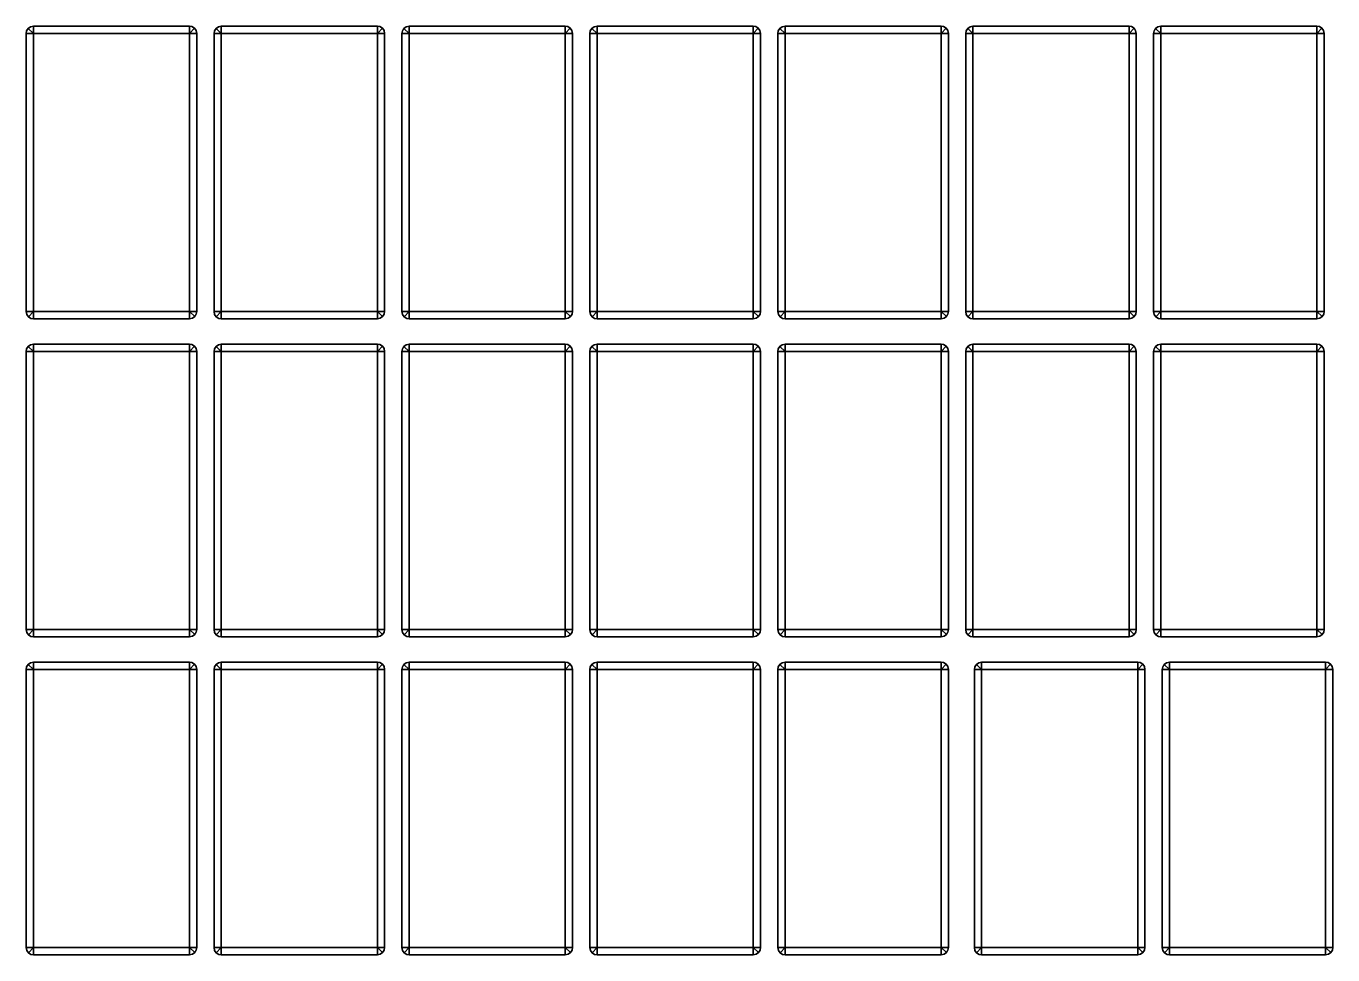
# Model space of a CAD drawing. Extents: x -3 to 87.8, y -49.1 to 16.1.
# Drawn here: x -2.95 to 42.25, y -49.06 to -16.94 of the extents above; entities that cross this region are included whole.
import ezdxf

# ---------------------------------------------------------------- set-up
doc = ezdxf.new("R2010")
doc.units = 0
for name, color, linetype in [('CUPS-2.2', 253, 'CONTINUOUS'), ('CUPS-3.2', 253, 'CONTINUOUS'), ('CUPS-ACE.2', 253, 'CONTINUOUS'), ('CUPS-KING.2', 253, 'CONTINUOUS'), ('CUPS-KNIGHT.2', 253, 'CONTINUOUS'), ('CUPS-PAGE.2', 253, 'CONTINUOUS'), ('CUPS-QUEEN.2', 253, 'CONTINUOUS'), ('PENTACLES-2.2', 253, 'CONTINUOUS'), ('PENTACLES-3.2', 253, 'CONTINUOUS'), ('PENTACLES-ACE.2', 253, 'CONTINUOUS'), ('PENTACLES-KING.2', 253, 'CONTINUOUS'), ('PENTACLES-KNIGHT.2', 253, 'CONTINUOUS'), ('PENTACLES-PAGE.2', 253, 'CONTINUOUS'), ('PENTACLES-QUEEN.2', 253, 'CONTINUOUS'), ('SWORDS-2.2', 253, 'CONTINUOUS'), ('SWORDS-3.2', 253, 'CONTINUOUS'), ('SWORDS-ACE.2', 253, 'CONTINUOUS'), ('SWORDS-KING.2', 253, 'CONTINUOUS'), ('SWORDS-KNIGHT.2', 253, 'CONTINUOUS'), ('SWORDS-PAGE.2', 253, 'CONTINUOUS'), ('SWORDS-QUEEN.2', 253, 'CONTINUOUS')]:
    doc.layers.add(name, color=color, linetype=linetype)

msp = doc.modelspace()

# ---------------------------------------------------------------- meshes
at = {"layer": 'CUPS-2.2'}
mesh = msp.add_polyface(dxfattribs=at)
corners = [(29.8, -27.0615, 0.03), (29.5712, -26.9125, 0.03), (35.3714, -17.0063), (35.2865, -16.9538), (35.2, -27.0615, 0.03), (29.6178, -17.0171, 0.03), (29.8, -16.9385), (29.699, -16.9597), (29.6178, -17.0171), (29.5653, -17.102), (35.301, -27.0403, 0.03), (35.3822, -26.9829, 0.03), (35.4347, -26.898, 0.03), (29.6286, -26.9937, 0.03), (35.45, -17.1885), (29.7135, -27.0462), (29.8, -27.0615), (35.4288, -17.0875), (35.2, -16.9385), (29.55, -17.1885, 0.03), (35.3822, -26.9829), (35.4347, -26.898), (29.55, -17.1885), (35.45, -26.8115, 0.03), (29.55, -26.8115), (29.5712, -26.9125), (29.6286, -26.9937), (35.2865, -16.9538, 0.03), (35.2, -16.9385, 0.03), (29.5653, -17.102, 0.03), (29.7135, -27.0462, 0.03), (29.699, -16.9597, 0.03), (35.2, -27.0615), (35.301, -27.0403), (35.45, -26.8115), (35.45, -17.1885, 0.03), (29.55, -26.8115, 0.03), (35.4288, -17.0875, 0.03), (35.3714, -17.0063, 0.03), (29.8, -16.9385, 0.03), (35.2, -17.1885), (35.2, -17.1885, 0.03), (35.2, -26.8115, 0.03), (35.2, -26.8115), (29.8, -17.1885, 0.03), (29.8, -17.1885), (29.8, -26.8115), (29.8, -26.8115, 0.03)]
mesh.append_faces([[corners[k] for k in face] for face in [(14, 35, 37, 17), (17, 37, 38, 2), (2, 38, 27, 3), (3, 27, 28, 18), (18, 28, 39, 6), (45, 22, 24, 46), (6, 39, 31, 7), (7, 31, 5, 8), (8, 5, 29, 9), (9, 29, 19, 22), (22, 19, 36, 24), (37, 35, 41, 38), (24, 36, 1, 25), (25, 1, 13, 26), (26, 13, 30, 15), (15, 30, 0, 16), (16, 0, 4, 32), (41, 28, 27, 38), (32, 4, 10, 33), (33, 10, 11, 20), (20, 11, 12, 21), (21, 12, 23, 34), (34, 23, 35, 14), (43, 34, 14, 40), (40, 2, 3, 18), (42, 47, 44, 41), (46, 43, 40, 45), (43, 32, 33, 20), (43, 20, 21, 34), (18, 6, 45, 40), (47, 36, 19, 44), (44, 19, 29, 5), (41, 44, 39, 28), (44, 5, 31, 39), (40, 14, 17, 2), (46, 26, 15, 16), (42, 23, 12, 11), (43, 46, 16, 32), (46, 24, 25, 26), (35, 23, 42, 41), (42, 11, 10, 4), (4, 0, 47, 42), (45, 6, 7, 8), (45, 8, 9, 22), (47, 0, 30, 13), (47, 13, 1, 36)]])
at = {"layer": 'CUPS-3.2'}
mesh = msp.add_polyface(dxfattribs=at)
corners = [(36.3, -27.0615, 0.03), (36.0712, -26.9125, 0.03), (41.8714, -17.0063), (41.7865, -16.9538), (41.7, -27.0615, 0.03), (36.1178, -17.0171, 0.03), (36.3, -16.9385), (36.199, -16.9597), (36.1178, -17.0171), (36.0653, -17.102), (41.801, -27.0403, 0.03), (41.8822, -26.9829, 0.03), (41.9347, -26.898, 0.03), (36.1286, -26.9937, 0.03), (41.95, -17.1885), (36.2135, -27.0462), (36.3, -27.0615), (41.9288, -17.0875), (41.7, -16.9385), (36.05, -17.1885, 0.03), (41.8822, -26.9829), (41.9347, -26.898), (36.05, -17.1885), (41.95, -26.8115, 0.03), (36.05, -26.8115), (36.0712, -26.9125), (36.1286, -26.9937), (41.7865, -16.9538, 0.03), (41.7, -16.9385, 0.03), (36.0653, -17.102, 0.03), (36.2135, -27.0462, 0.03), (36.199, -16.9597, 0.03), (41.7, -27.0615), (41.801, -27.0403), (41.95, -26.8115), (41.95, -17.1885, 0.03), (36.05, -26.8115, 0.03), (41.9288, -17.0875, 0.03), (41.8714, -17.0063, 0.03), (36.3, -16.9385, 0.03), (41.7, -17.1885), (41.7, -17.1885, 0.03), (41.7, -26.8115, 0.03), (41.7, -26.8115), (36.3, -17.1885, 0.03), (36.3, -17.1885), (36.3, -26.8115), (36.3, -26.8115, 0.03)]
mesh.append_faces([[corners[k] for k in face] for face in [(14, 35, 37, 17), (17, 37, 38, 2), (2, 38, 27, 3), (3, 27, 28, 18), (18, 28, 39, 6), (45, 22, 24, 46), (6, 39, 31, 7), (7, 31, 5, 8), (8, 5, 29, 9), (9, 29, 19, 22), (22, 19, 36, 24), (37, 35, 41, 38), (24, 36, 1, 25), (25, 1, 13, 26), (26, 13, 30, 15), (15, 30, 0, 16), (16, 0, 4, 32), (41, 28, 27, 38), (32, 4, 10, 33), (33, 10, 11, 20), (20, 11, 12, 21), (21, 12, 23, 34), (34, 23, 35, 14), (43, 34, 14, 40), (40, 2, 3, 18), (42, 47, 44, 41), (46, 43, 40, 45), (43, 32, 33, 20), (43, 20, 21, 34), (18, 6, 45, 40), (47, 36, 19, 44), (44, 19, 29, 5), (41, 44, 39, 28), (44, 5, 31, 39), (40, 14, 17, 2), (46, 26, 15, 16), (42, 23, 12, 11), (43, 46, 16, 32), (46, 24, 25, 26), (35, 23, 42, 41), (42, 11, 10, 4), (4, 0, 47, 42), (45, 6, 7, 8), (45, 8, 9, 22), (47, 0, 30, 13), (47, 13, 1, 36)]])
at = {"layer": 'CUPS-ACE.2'}
mesh = msp.add_polyface(dxfattribs=at)
corners = [(23.3, -27.0615, 0.03), (23.0712, -26.9125, 0.03), (28.8714, -17.0063), (28.7865, -16.9538), (28.7, -27.0615, 0.03), (23.1178, -17.0171, 0.03), (23.3, -16.9385), (23.199, -16.9597), (23.1178, -17.0171), (23.0653, -17.102), (28.801, -27.0403, 0.03), (28.8822, -26.9829, 0.03), (28.9347, -26.898, 0.03), (23.1286, -26.9937, 0.03), (28.95, -17.1885), (23.2135, -27.0462), (23.3, -27.0615), (28.9288, -17.0875), (28.7, -16.9385), (23.05, -17.1885, 0.03), (28.8822, -26.9829), (28.9347, -26.898), (23.05, -17.1885), (28.95, -26.8115, 0.03), (23.05, -26.8115), (23.0712, -26.9125), (23.1286, -26.9937), (28.7865, -16.9538, 0.03), (28.7, -16.9385, 0.03), (23.0653, -17.102, 0.03), (23.2135, -27.0462, 0.03), (23.199, -16.9597, 0.03), (28.7, -27.0615), (28.801, -27.0403), (28.95, -26.8115), (28.95, -17.1885, 0.03), (23.05, -26.8115, 0.03), (28.9288, -17.0875, 0.03), (28.8714, -17.0063, 0.03), (23.3, -16.9385, 0.03), (28.7, -17.1885), (28.7, -17.1885, 0.03), (28.7, -26.8115, 0.03), (28.7, -26.8115), (23.3, -17.1885, 0.03), (23.3, -17.1885), (23.3, -26.8115), (23.3, -26.8115, 0.03)]
mesh.append_faces([[corners[k] for k in face] for face in [(14, 35, 37, 17), (17, 37, 38, 2), (2, 38, 27, 3), (3, 27, 28, 18), (18, 28, 39, 6), (45, 22, 24, 46), (6, 39, 31, 7), (7, 31, 5, 8), (8, 5, 29, 9), (9, 29, 19, 22), (22, 19, 36, 24), (37, 35, 41, 38), (24, 36, 1, 25), (25, 1, 13, 26), (26, 13, 30, 15), (15, 30, 0, 16), (16, 0, 4, 32), (41, 28, 27, 38), (32, 4, 10, 33), (33, 10, 11, 20), (20, 11, 12, 21), (21, 12, 23, 34), (34, 23, 35, 14), (43, 34, 14, 40), (40, 2, 3, 18), (42, 47, 44, 41), (46, 43, 40, 45), (43, 32, 33, 20), (43, 20, 21, 34), (18, 6, 45, 40), (47, 36, 19, 44), (44, 19, 29, 5), (41, 44, 39, 28), (44, 5, 31, 39), (40, 14, 17, 2), (46, 26, 15, 16), (42, 23, 12, 11), (43, 46, 16, 32), (46, 24, 25, 26), (35, 23, 42, 41), (42, 11, 10, 4), (4, 0, 47, 42), (45, 6, 7, 8), (45, 8, 9, 22), (47, 0, 30, 13), (47, 13, 1, 36)]])
at = {"layer": 'CUPS-KING.2'}
mesh = msp.add_polyface(dxfattribs=at)
corners = [(-2.7, -27.0615, 0.03), (-2.9288, -26.9125, 0.03), (2.8714, -17.0063), (2.7865, -16.9538), (2.7, -27.0615, 0.03), (-2.8822, -17.0171, 0.03), (-2.7, -16.9385), (-2.801, -16.9597), (-2.8822, -17.0171), (-2.9347, -17.102), (2.801, -27.0403, 0.03), (2.8822, -26.9829, 0.03), (2.9347, -26.898, 0.03), (-2.8714, -26.9937, 0.03), (2.95, -17.1885), (-2.7865, -27.0462), (-2.7, -27.0615), (2.9288, -17.0875), (2.7, -16.9385), (-2.95, -17.1885, 0.03), (2.8822, -26.9829), (2.9347, -26.898), (-2.95, -17.1885), (2.95, -26.8115, 0.03), (-2.95, -26.8115), (-2.9288, -26.9125), (-2.8714, -26.9937), (2.7865, -16.9538, 0.03), (2.7, -16.9385, 0.03), (-2.9347, -17.102, 0.03), (-2.7865, -27.0462, 0.03), (-2.801, -16.9597, 0.03), (2.7, -27.0615), (2.801, -27.0403), (2.95, -26.8115), (2.95, -17.1885, 0.03), (-2.95, -26.8115, 0.03), (2.9288, -17.0875, 0.03), (2.8714, -17.0063, 0.03), (-2.7, -16.9385, 0.03), (2.7, -17.1885), (2.7, -17.1885, 0.03), (2.7, -26.8115, 0.03), (2.7, -26.8115), (-2.7, -17.1885, 0.03), (-2.7, -17.1885), (-2.7, -26.8115), (-2.7, -26.8115, 0.03)]
mesh.append_faces([[corners[k] for k in face] for face in [(14, 35, 37, 17), (17, 37, 38, 2), (2, 38, 27, 3), (3, 27, 28, 18), (18, 28, 39, 6), (45, 22, 24, 46), (6, 39, 31, 7), (7, 31, 5, 8), (8, 5, 29, 9), (9, 29, 19, 22), (22, 19, 36, 24), (37, 35, 41, 38), (24, 36, 1, 25), (25, 1, 13, 26), (26, 13, 30, 15), (15, 30, 0, 16), (16, 0, 4, 32), (41, 28, 27, 38), (32, 4, 10, 33), (33, 10, 11, 20), (20, 11, 12, 21), (21, 12, 23, 34), (34, 23, 35, 14), (43, 34, 14, 40), (40, 2, 3, 18), (42, 47, 44, 41), (46, 43, 40, 45), (43, 32, 33, 20), (43, 20, 21, 34), (18, 6, 45, 40), (47, 36, 19, 44), (44, 19, 29, 5), (41, 44, 39, 28), (44, 5, 31, 39), (40, 14, 17, 2), (46, 26, 15, 16), (42, 23, 12, 11), (43, 46, 16, 32), (46, 24, 25, 26), (35, 23, 42, 41), (42, 11, 10, 4), (4, 0, 47, 42), (45, 6, 7, 8), (45, 8, 9, 22), (47, 0, 30, 13), (47, 13, 1, 36)]])
at = {"layer": 'CUPS-KNIGHT.2'}
mesh = msp.add_polyface(dxfattribs=at)
corners = [(10.3, -27.0615, 0.03), (10.0712, -26.9125, 0.03), (15.8714, -17.0063), (15.7865, -16.9538), (15.7, -27.0615, 0.03), (10.1178, -17.0171, 0.03), (10.3, -16.9385), (10.199, -16.9597), (10.1178, -17.0171), (10.0653, -17.102), (15.801, -27.0403, 0.03), (15.8822, -26.9829, 0.03), (15.9347, -26.898, 0.03), (10.1286, -26.9937, 0.03), (15.95, -17.1885), (10.2135, -27.0462), (10.3, -27.0615), (15.9288, -17.0875), (15.7, -16.9385), (10.05, -17.1885, 0.03), (15.8822, -26.9829), (15.9347, -26.898), (10.05, -17.1885), (15.95, -26.8115, 0.03), (10.05, -26.8115), (10.0712, -26.9125), (10.1286, -26.9937), (15.7865, -16.9538, 0.03), (15.7, -16.9385, 0.03), (10.0653, -17.102, 0.03), (10.2135, -27.0462, 0.03), (10.199, -16.9597, 0.03), (15.7, -27.0615), (15.801, -27.0403), (15.95, -26.8115), (15.95, -17.1885, 0.03), (10.05, -26.8115, 0.03), (15.9288, -17.0875, 0.03), (15.8714, -17.0063, 0.03), (10.3, -16.9385, 0.03), (15.7, -17.1885), (15.7, -17.1885, 0.03), (15.7, -26.8115, 0.03), (15.7, -26.8115), (10.3, -17.1885, 0.03), (10.3, -17.1885), (10.3, -26.8115), (10.3, -26.8115, 0.03)]
mesh.append_faces([[corners[k] for k in face] for face in [(14, 35, 37, 17), (17, 37, 38, 2), (2, 38, 27, 3), (3, 27, 28, 18), (18, 28, 39, 6), (45, 22, 24, 46), (6, 39, 31, 7), (7, 31, 5, 8), (8, 5, 29, 9), (9, 29, 19, 22), (22, 19, 36, 24), (37, 35, 41, 38), (24, 36, 1, 25), (25, 1, 13, 26), (26, 13, 30, 15), (15, 30, 0, 16), (16, 0, 4, 32), (41, 28, 27, 38), (32, 4, 10, 33), (33, 10, 11, 20), (20, 11, 12, 21), (21, 12, 23, 34), (34, 23, 35, 14), (43, 34, 14, 40), (40, 2, 3, 18), (42, 47, 44, 41), (46, 43, 40, 45), (43, 32, 33, 20), (43, 20, 21, 34), (18, 6, 45, 40), (47, 36, 19, 44), (44, 19, 29, 5), (41, 44, 39, 28), (44, 5, 31, 39), (40, 14, 17, 2), (46, 26, 15, 16), (42, 23, 12, 11), (43, 46, 16, 32), (46, 24, 25, 26), (35, 23, 42, 41), (42, 11, 10, 4), (4, 0, 47, 42), (45, 6, 7, 8), (45, 8, 9, 22), (47, 0, 30, 13), (47, 13, 1, 36)]])
at = {"layer": 'CUPS-PAGE.2'}
mesh = msp.add_polyface(dxfattribs=at)
corners = [(16.8, -27.0615, 0.03), (16.5712, -26.9125, 0.03), (22.3714, -17.0063), (22.2865, -16.9538), (22.2, -27.0615, 0.03), (16.6178, -17.0171, 0.03), (16.8, -16.9385), (16.699, -16.9597), (16.6178, -17.0171), (16.5653, -17.102), (22.301, -27.0403, 0.03), (22.3822, -26.9829, 0.03), (22.4347, -26.898, 0.03), (16.6286, -26.9937, 0.03), (22.45, -17.1885), (16.7135, -27.0462), (16.8, -27.0615), (22.4288, -17.0875), (22.2, -16.9385), (16.55, -17.1885, 0.03), (22.3822, -26.9829), (22.4347, -26.898), (16.55, -17.1885), (22.45, -26.8115, 0.03), (16.55, -26.8115), (16.5712, -26.9125), (16.6286, -26.9937), (22.2865, -16.9538, 0.03), (22.2, -16.9385, 0.03), (16.5653, -17.102, 0.03), (16.7135, -27.0462, 0.03), (16.699, -16.9597, 0.03), (22.2, -27.0615), (22.301, -27.0403), (22.45, -26.8115), (22.45, -17.1885, 0.03), (16.55, -26.8115, 0.03), (22.4288, -17.0875, 0.03), (22.3714, -17.0063, 0.03), (16.8, -16.9385, 0.03), (22.2, -17.1885), (22.2, -17.1885, 0.03), (22.2, -26.8115, 0.03), (22.2, -26.8115), (16.8, -17.1885, 0.03), (16.8, -17.1885), (16.8, -26.8115), (16.8, -26.8115, 0.03)]
mesh.append_faces([[corners[k] for k in face] for face in [(14, 35, 37, 17), (17, 37, 38, 2), (2, 38, 27, 3), (3, 27, 28, 18), (18, 28, 39, 6), (45, 22, 24, 46), (6, 39, 31, 7), (7, 31, 5, 8), (8, 5, 29, 9), (9, 29, 19, 22), (22, 19, 36, 24), (37, 35, 41, 38), (24, 36, 1, 25), (25, 1, 13, 26), (26, 13, 30, 15), (15, 30, 0, 16), (16, 0, 4, 32), (41, 28, 27, 38), (32, 4, 10, 33), (33, 10, 11, 20), (20, 11, 12, 21), (21, 12, 23, 34), (34, 23, 35, 14), (43, 34, 14, 40), (40, 2, 3, 18), (42, 47, 44, 41), (46, 43, 40, 45), (43, 32, 33, 20), (43, 20, 21, 34), (18, 6, 45, 40), (47, 36, 19, 44), (44, 19, 29, 5), (41, 44, 39, 28), (44, 5, 31, 39), (40, 14, 17, 2), (46, 26, 15, 16), (42, 23, 12, 11), (43, 46, 16, 32), (46, 24, 25, 26), (35, 23, 42, 41), (42, 11, 10, 4), (4, 0, 47, 42), (45, 6, 7, 8), (45, 8, 9, 22), (47, 0, 30, 13), (47, 13, 1, 36)]])
at = {"layer": 'CUPS-QUEEN.2'}
mesh = msp.add_polyface(dxfattribs=at)
corners = [(3.8, -27.0615, 0.03), (3.5712, -26.9125, 0.03), (9.3714, -17.0063), (9.2865, -16.9538), (9.2, -27.0615, 0.03), (3.6178, -17.0171, 0.03), (3.8, -16.9385), (3.699, -16.9597), (3.6178, -17.0171), (3.5653, -17.102), (9.301, -27.0403, 0.03), (9.3822, -26.9829, 0.03), (9.4347, -26.898, 0.03), (3.6286, -26.9937, 0.03), (9.45, -17.1885), (3.7135, -27.0462), (3.8, -27.0615), (9.4288, -17.0875), (9.2, -16.9385), (3.55, -17.1885, 0.03), (9.3822, -26.9829), (9.4347, -26.898), (3.55, -17.1885), (9.45, -26.8115, 0.03), (3.55, -26.8115), (3.5712, -26.9125), (3.6286, -26.9937), (9.2865, -16.9538, 0.03), (9.2, -16.9385, 0.03), (3.5653, -17.102, 0.03), (3.7135, -27.0462, 0.03), (3.699, -16.9597, 0.03), (9.2, -27.0615), (9.301, -27.0403), (9.45, -26.8115), (9.45, -17.1885, 0.03), (3.55, -26.8115, 0.03), (9.4288, -17.0875, 0.03), (9.3714, -17.0063, 0.03), (3.8, -16.9385, 0.03), (9.2, -17.1885), (9.2, -17.1885, 0.03), (9.2, -26.8115, 0.03), (9.2, -26.8115), (3.8, -17.1885, 0.03), (3.8, -17.1885), (3.8, -26.8115), (3.8, -26.8115, 0.03)]
mesh.append_faces([[corners[k] for k in face] for face in [(14, 35, 37, 17), (17, 37, 38, 2), (2, 38, 27, 3), (3, 27, 28, 18), (18, 28, 39, 6), (45, 22, 24, 46), (6, 39, 31, 7), (7, 31, 5, 8), (8, 5, 29, 9), (9, 29, 19, 22), (22, 19, 36, 24), (37, 35, 41, 38), (24, 36, 1, 25), (25, 1, 13, 26), (26, 13, 30, 15), (15, 30, 0, 16), (16, 0, 4, 32), (41, 28, 27, 38), (32, 4, 10, 33), (33, 10, 11, 20), (20, 11, 12, 21), (21, 12, 23, 34), (34, 23, 35, 14), (43, 34, 14, 40), (40, 2, 3, 18), (42, 47, 44, 41), (46, 43, 40, 45), (43, 32, 33, 20), (43, 20, 21, 34), (18, 6, 45, 40), (47, 36, 19, 44), (44, 19, 29, 5), (41, 44, 39, 28), (44, 5, 31, 39), (40, 14, 17, 2), (46, 26, 15, 16), (42, 23, 12, 11), (43, 46, 16, 32), (46, 24, 25, 26), (35, 23, 42, 41), (42, 11, 10, 4), (4, 0, 47, 42), (45, 6, 7, 8), (45, 8, 9, 22), (47, 0, 30, 13), (47, 13, 1, 36)]])
at = {"layer": 'PENTACLES-2.2'}
mesh = msp.add_polyface(dxfattribs=at)
corners = [(30.1, -49.0615, 0.03), (29.8712, -48.9125, 0.03), (35.6714, -39.0063), (35.5865, -38.9538), (35.5, -49.0615, 0.03), (29.9178, -39.0171, 0.03), (30.1, -38.9385), (29.999, -38.9597), (29.9178, -39.0171), (29.8653, -39.102), (35.601, -49.0403, 0.03), (35.6822, -48.9829, 0.03), (35.7347, -48.898, 0.03), (29.9286, -48.9937, 0.03), (35.75, -39.1885), (30.0135, -49.0462), (30.1, -49.0615), (35.7288, -39.0875), (35.5, -38.9385), (29.85, -39.1885, 0.03), (35.6822, -48.9829), (35.7347, -48.898), (29.85, -39.1885), (35.75, -48.8115, 0.03), (29.85, -48.8115), (29.8712, -48.9125), (29.9286, -48.9937), (35.5865, -38.9538, 0.03), (35.5, -38.9385, 0.03), (29.8653, -39.102, 0.03), (30.0135, -49.0462, 0.03), (29.999, -38.9597, 0.03), (35.5, -49.0615), (35.601, -49.0403), (35.75, -48.8115), (35.75, -39.1885, 0.03), (29.85, -48.8115, 0.03), (35.7288, -39.0875, 0.03), (35.6714, -39.0063, 0.03), (30.1, -38.9385, 0.03), (35.5, -39.1885), (35.5, -39.1885, 0.03), (35.5, -48.8115, 0.03), (35.5, -48.8115), (30.1, -39.1885, 0.03), (30.1, -39.1885), (30.1, -48.8115), (30.1, -48.8115, 0.03)]
mesh.append_faces([[corners[k] for k in face] for face in [(14, 35, 37, 17), (17, 37, 38, 2), (2, 38, 27, 3), (3, 27, 28, 18), (18, 28, 39, 6), (45, 22, 24, 46), (6, 39, 31, 7), (7, 31, 5, 8), (8, 5, 29, 9), (9, 29, 19, 22), (22, 19, 36, 24), (37, 35, 41, 38), (24, 36, 1, 25), (25, 1, 13, 26), (26, 13, 30, 15), (15, 30, 0, 16), (16, 0, 4, 32), (41, 28, 27, 38), (32, 4, 10, 33), (33, 10, 11, 20), (20, 11, 12, 21), (21, 12, 23, 34), (34, 23, 35, 14), (43, 34, 14, 40), (40, 2, 3, 18), (42, 47, 44, 41), (46, 43, 40, 45), (43, 32, 33, 20), (43, 20, 21, 34), (18, 6, 45, 40), (47, 36, 19, 44), (44, 19, 29, 5), (41, 44, 39, 28), (44, 5, 31, 39), (40, 14, 17, 2), (46, 26, 15, 16), (42, 23, 12, 11), (43, 46, 16, 32), (46, 24, 25, 26), (35, 23, 42, 41), (42, 11, 10, 4), (4, 0, 47, 42), (45, 6, 7, 8), (45, 8, 9, 22), (47, 0, 30, 13), (47, 13, 1, 36)]])
at = {"layer": 'PENTACLES-3.2'}
mesh = msp.add_polyface(dxfattribs=at)
corners = [(36.6, -49.0615, 0.03), (36.3712, -48.9125, 0.03), (42.1714, -39.0063), (42.0865, -38.9538), (42, -49.0615, 0.03), (36.4178, -39.0171, 0.03), (36.6, -38.9385), (36.499, -38.9597), (36.4178, -39.0171), (36.3653, -39.102), (42.101, -49.0403, 0.03), (42.1822, -48.9829, 0.03), (42.2347, -48.898, 0.03), (36.4286, -48.9937, 0.03), (42.25, -39.1885), (36.5135, -49.0462), (36.6, -49.0615), (42.2288, -39.0875), (42, -38.9385), (36.35, -39.1885, 0.03), (42.1822, -48.9829), (42.2347, -48.898), (36.35, -39.1885), (42.25, -48.8115, 0.03), (36.35, -48.8115), (36.3712, -48.9125), (36.4286, -48.9937), (42.0865, -38.9538, 0.03), (42, -38.9385, 0.03), (36.3653, -39.102, 0.03), (36.5135, -49.0462, 0.03), (36.499, -38.9597, 0.03), (42, -49.0615), (42.101, -49.0403), (42.25, -48.8115), (42.25, -39.1885, 0.03), (36.35, -48.8115, 0.03), (42.2288, -39.0875, 0.03), (42.1714, -39.0063, 0.03), (36.6, -38.9385, 0.03), (42, -39.1885), (42, -39.1885, 0.03), (42, -48.8115, 0.03), (42, -48.8115), (36.6, -39.1885, 0.03), (36.6, -39.1885), (36.6, -48.8115), (36.6, -48.8115, 0.03)]
mesh.append_faces([[corners[k] for k in face] for face in [(14, 35, 37, 17), (17, 37, 38, 2), (2, 38, 27, 3), (3, 27, 28, 18), (18, 28, 39, 6), (45, 22, 24, 46), (6, 39, 31, 7), (7, 31, 5, 8), (8, 5, 29, 9), (9, 29, 19, 22), (22, 19, 36, 24), (37, 35, 41, 38), (24, 36, 1, 25), (25, 1, 13, 26), (26, 13, 30, 15), (15, 30, 0, 16), (16, 0, 4, 32), (41, 28, 27, 38), (32, 4, 10, 33), (33, 10, 11, 20), (20, 11, 12, 21), (21, 12, 23, 34), (34, 23, 35, 14), (43, 34, 14, 40), (40, 2, 3, 18), (42, 47, 44, 41), (46, 43, 40, 45), (43, 32, 33, 20), (43, 20, 21, 34), (18, 6, 45, 40), (47, 36, 19, 44), (44, 19, 29, 5), (41, 44, 39, 28), (44, 5, 31, 39), (40, 14, 17, 2), (46, 26, 15, 16), (42, 23, 12, 11), (43, 46, 16, 32), (46, 24, 25, 26), (35, 23, 42, 41), (42, 11, 10, 4), (4, 0, 47, 42), (45, 6, 7, 8), (45, 8, 9, 22), (47, 0, 30, 13), (47, 13, 1, 36)]])
at = {"layer": 'PENTACLES-ACE.2'}
mesh = msp.add_polyface(dxfattribs=at)
corners = [(23.3, -49.0615, 0.03), (23.0712, -48.9125, 0.03), (28.8714, -39.0063), (28.7865, -38.9538), (28.7, -49.0615, 0.03), (23.1178, -39.0171, 0.03), (23.3, -38.9385), (23.199, -38.9597), (23.1178, -39.0171), (23.0653, -39.102), (28.801, -49.0403, 0.03), (28.8822, -48.9829, 0.03), (28.9347, -48.898, 0.03), (23.1286, -48.9937, 0.03), (28.95, -39.1885), (23.2135, -49.0462), (23.3, -49.0615), (28.9288, -39.0875), (28.7, -38.9385), (23.05, -39.1885, 0.03), (28.8822, -48.9829), (28.9347, -48.898), (23.05, -39.1885), (28.95, -48.8115, 0.03), (23.05, -48.8115), (23.0712, -48.9125), (23.1286, -48.9937), (28.7865, -38.9538, 0.03), (28.7, -38.9385, 0.03), (23.0653, -39.102, 0.03), (23.2135, -49.0462, 0.03), (23.199, -38.9597, 0.03), (28.7, -49.0615), (28.801, -49.0403), (28.95, -48.8115), (28.95, -39.1885, 0.03), (23.05, -48.8115, 0.03), (28.9288, -39.0875, 0.03), (28.8714, -39.0063, 0.03), (23.3, -38.9385, 0.03), (28.7, -39.1885), (28.7, -39.1885, 0.03), (28.7, -48.8115, 0.03), (28.7, -48.8115), (23.3, -39.1885, 0.03), (23.3, -39.1885), (23.3, -48.8115), (23.3, -48.8115, 0.03)]
mesh.append_faces([[corners[k] for k in face] for face in [(14, 35, 37, 17), (17, 37, 38, 2), (2, 38, 27, 3), (3, 27, 28, 18), (18, 28, 39, 6), (45, 22, 24, 46), (6, 39, 31, 7), (7, 31, 5, 8), (8, 5, 29, 9), (9, 29, 19, 22), (22, 19, 36, 24), (37, 35, 41, 38), (24, 36, 1, 25), (25, 1, 13, 26), (26, 13, 30, 15), (15, 30, 0, 16), (16, 0, 4, 32), (41, 28, 27, 38), (32, 4, 10, 33), (33, 10, 11, 20), (20, 11, 12, 21), (21, 12, 23, 34), (34, 23, 35, 14), (43, 34, 14, 40), (40, 2, 3, 18), (42, 47, 44, 41), (46, 43, 40, 45), (43, 32, 33, 20), (43, 20, 21, 34), (18, 6, 45, 40), (47, 36, 19, 44), (44, 19, 29, 5), (41, 44, 39, 28), (44, 5, 31, 39), (40, 14, 17, 2), (46, 26, 15, 16), (42, 23, 12, 11), (43, 46, 16, 32), (46, 24, 25, 26), (35, 23, 42, 41), (42, 11, 10, 4), (4, 0, 47, 42), (45, 6, 7, 8), (45, 8, 9, 22), (47, 0, 30, 13), (47, 13, 1, 36)]])
at = {"layer": 'PENTACLES-KING.2'}
mesh = msp.add_polyface(dxfattribs=at)
corners = [(-2.7, -49.0615, 0.03), (-2.9288, -48.9125, 0.03), (2.8714, -39.0063), (2.7865, -38.9538), (2.7, -49.0615, 0.03), (-2.8822, -39.0171, 0.03), (-2.7, -38.9385), (-2.801, -38.9597), (-2.8822, -39.0171), (-2.9347, -39.102), (2.801, -49.0403, 0.03), (2.8822, -48.9829, 0.03), (2.9347, -48.898, 0.03), (-2.8714, -48.9937, 0.03), (2.95, -39.1885), (-2.7865, -49.0462), (-2.7, -49.0615), (2.9288, -39.0875), (2.7, -38.9385), (-2.95, -39.1885, 0.03), (2.8822, -48.9829), (2.9347, -48.898), (-2.95, -39.1885), (2.95, -48.8115, 0.03), (-2.95, -48.8115), (-2.9288, -48.9125), (-2.8714, -48.9937), (2.7865, -38.9538, 0.03), (2.7, -38.9385, 0.03), (-2.9347, -39.102, 0.03), (-2.7865, -49.0462, 0.03), (-2.801, -38.9597, 0.03), (2.7, -49.0615), (2.801, -49.0403), (2.95, -48.8115), (2.95, -39.1885, 0.03), (-2.95, -48.8115, 0.03), (2.9288, -39.0875, 0.03), (2.8714, -39.0063, 0.03), (-2.7, -38.9385, 0.03), (2.7, -39.1885), (2.7, -39.1885, 0.03), (2.7, -48.8115, 0.03), (2.7, -48.8115), (-2.7, -39.1885, 0.03), (-2.7, -39.1885), (-2.7, -48.8115), (-2.7, -48.8115, 0.03)]
mesh.append_faces([[corners[k] for k in face] for face in [(14, 35, 37, 17), (17, 37, 38, 2), (2, 38, 27, 3), (3, 27, 28, 18), (18, 28, 39, 6), (45, 22, 24, 46), (6, 39, 31, 7), (7, 31, 5, 8), (8, 5, 29, 9), (9, 29, 19, 22), (22, 19, 36, 24), (37, 35, 41, 38), (24, 36, 1, 25), (25, 1, 13, 26), (26, 13, 30, 15), (15, 30, 0, 16), (16, 0, 4, 32), (41, 28, 27, 38), (32, 4, 10, 33), (33, 10, 11, 20), (20, 11, 12, 21), (21, 12, 23, 34), (34, 23, 35, 14), (43, 34, 14, 40), (40, 2, 3, 18), (42, 47, 44, 41), (46, 43, 40, 45), (43, 32, 33, 20), (43, 20, 21, 34), (18, 6, 45, 40), (47, 36, 19, 44), (44, 19, 29, 5), (41, 44, 39, 28), (44, 5, 31, 39), (40, 14, 17, 2), (46, 26, 15, 16), (42, 23, 12, 11), (43, 46, 16, 32), (46, 24, 25, 26), (35, 23, 42, 41), (42, 11, 10, 4), (4, 0, 47, 42), (45, 6, 7, 8), (45, 8, 9, 22), (47, 0, 30, 13), (47, 13, 1, 36)]])
at = {"layer": 'PENTACLES-KNIGHT.2'}
mesh = msp.add_polyface(dxfattribs=at)
corners = [(10.3, -49.0615, 0.03), (10.0712, -48.9125, 0.03), (15.8714, -39.0063), (15.7865, -38.9538), (15.7, -49.0615, 0.03), (10.1178, -39.0171, 0.03), (10.3, -38.9385), (10.199, -38.9597), (10.1178, -39.0171), (10.0653, -39.102), (15.801, -49.0403, 0.03), (15.8822, -48.9829, 0.03), (15.9347, -48.898, 0.03), (10.1286, -48.9937, 0.03), (15.95, -39.1885), (10.2135, -49.0462), (10.3, -49.0615), (15.9288, -39.0875), (15.7, -38.9385), (10.05, -39.1885, 0.03), (15.8822, -48.9829), (15.9347, -48.898), (10.05, -39.1885), (15.95, -48.8115, 0.03), (10.05, -48.8115), (10.0712, -48.9125), (10.1286, -48.9937), (15.7865, -38.9538, 0.03), (15.7, -38.9385, 0.03), (10.0653, -39.102, 0.03), (10.2135, -49.0462, 0.03), (10.199, -38.9597, 0.03), (15.7, -49.0615), (15.801, -49.0403), (15.95, -48.8115), (15.95, -39.1885, 0.03), (10.05, -48.8115, 0.03), (15.9288, -39.0875, 0.03), (15.8714, -39.0063, 0.03), (10.3, -38.9385, 0.03), (15.7, -39.1885), (15.7, -39.1885, 0.03), (15.7, -48.8115, 0.03), (15.7, -48.8115), (10.3, -39.1885, 0.03), (10.3, -39.1885), (10.3, -48.8115), (10.3, -48.8115, 0.03)]
mesh.append_faces([[corners[k] for k in face] for face in [(14, 35, 37, 17), (17, 37, 38, 2), (2, 38, 27, 3), (3, 27, 28, 18), (18, 28, 39, 6), (45, 22, 24, 46), (6, 39, 31, 7), (7, 31, 5, 8), (8, 5, 29, 9), (9, 29, 19, 22), (22, 19, 36, 24), (37, 35, 41, 38), (24, 36, 1, 25), (25, 1, 13, 26), (26, 13, 30, 15), (15, 30, 0, 16), (16, 0, 4, 32), (41, 28, 27, 38), (32, 4, 10, 33), (33, 10, 11, 20), (20, 11, 12, 21), (21, 12, 23, 34), (34, 23, 35, 14), (43, 34, 14, 40), (40, 2, 3, 18), (42, 47, 44, 41), (46, 43, 40, 45), (43, 32, 33, 20), (43, 20, 21, 34), (18, 6, 45, 40), (47, 36, 19, 44), (44, 19, 29, 5), (41, 44, 39, 28), (44, 5, 31, 39), (40, 14, 17, 2), (46, 26, 15, 16), (42, 23, 12, 11), (43, 46, 16, 32), (46, 24, 25, 26), (35, 23, 42, 41), (42, 11, 10, 4), (4, 0, 47, 42), (45, 6, 7, 8), (45, 8, 9, 22), (47, 0, 30, 13), (47, 13, 1, 36)]])
at = {"layer": 'PENTACLES-PAGE.2'}
mesh = msp.add_polyface(dxfattribs=at)
corners = [(16.8, -49.0615, 0.03), (16.5712, -48.9125, 0.03), (22.3714, -39.0063), (22.2865, -38.9538), (22.2, -49.0615, 0.03), (16.6178, -39.0171, 0.03), (16.8, -38.9385), (16.699, -38.9597), (16.6178, -39.0171), (16.5653, -39.102), (22.301, -49.0403, 0.03), (22.3822, -48.9829, 0.03), (22.4347, -48.898, 0.03), (16.6286, -48.9937, 0.03), (22.45, -39.1885), (16.7135, -49.0462), (16.8, -49.0615), (22.4288, -39.0875), (22.2, -38.9385), (16.55, -39.1885, 0.03), (22.3822, -48.9829), (22.4347, -48.898), (16.55, -39.1885), (22.45, -48.8115, 0.03), (16.55, -48.8115), (16.5712, -48.9125), (16.6286, -48.9937), (22.2865, -38.9538, 0.03), (22.2, -38.9385, 0.03), (16.5653, -39.102, 0.03), (16.7135, -49.0462, 0.03), (16.699, -38.9597, 0.03), (22.2, -49.0615), (22.301, -49.0403), (22.45, -48.8115), (22.45, -39.1885, 0.03), (16.55, -48.8115, 0.03), (22.4288, -39.0875, 0.03), (22.3714, -39.0063, 0.03), (16.8, -38.9385, 0.03), (22.2, -39.1885), (22.2, -39.1885, 0.03), (22.2, -48.8115, 0.03), (22.2, -48.8115), (16.8, -39.1885, 0.03), (16.8, -39.1885), (16.8, -48.8115), (16.8, -48.8115, 0.03)]
mesh.append_faces([[corners[k] for k in face] for face in [(14, 35, 37, 17), (17, 37, 38, 2), (2, 38, 27, 3), (3, 27, 28, 18), (18, 28, 39, 6), (45, 22, 24, 46), (6, 39, 31, 7), (7, 31, 5, 8), (8, 5, 29, 9), (9, 29, 19, 22), (22, 19, 36, 24), (37, 35, 41, 38), (24, 36, 1, 25), (25, 1, 13, 26), (26, 13, 30, 15), (15, 30, 0, 16), (16, 0, 4, 32), (41, 28, 27, 38), (32, 4, 10, 33), (33, 10, 11, 20), (20, 11, 12, 21), (21, 12, 23, 34), (34, 23, 35, 14), (43, 34, 14, 40), (40, 2, 3, 18), (42, 47, 44, 41), (46, 43, 40, 45), (43, 32, 33, 20), (43, 20, 21, 34), (18, 6, 45, 40), (47, 36, 19, 44), (44, 19, 29, 5), (41, 44, 39, 28), (44, 5, 31, 39), (40, 14, 17, 2), (46, 26, 15, 16), (42, 23, 12, 11), (43, 46, 16, 32), (46, 24, 25, 26), (35, 23, 42, 41), (42, 11, 10, 4), (4, 0, 47, 42), (45, 6, 7, 8), (45, 8, 9, 22), (47, 0, 30, 13), (47, 13, 1, 36)]])
at = {"layer": 'PENTACLES-QUEEN.2'}
mesh = msp.add_polyface(dxfattribs=at)
corners = [(3.8, -49.0615, 0.03), (3.5712, -48.9125, 0.03), (9.3714, -39.0063), (9.2865, -38.9538), (9.2, -49.0615, 0.03), (3.6178, -39.0171, 0.03), (3.8, -38.9385), (3.699, -38.9597), (3.6178, -39.0171), (3.5653, -39.102), (9.301, -49.0403, 0.03), (9.3822, -48.9829, 0.03), (9.4347, -48.898, 0.03), (3.6286, -48.9937, 0.03), (9.45, -39.1885), (3.7135, -49.0462), (3.8, -49.0615), (9.4288, -39.0875), (9.2, -38.9385), (3.55, -39.1885, 0.03), (9.3822, -48.9829), (9.4347, -48.898), (3.55, -39.1885), (9.45, -48.8115, 0.03), (3.55, -48.8115), (3.5712, -48.9125), (3.6286, -48.9937), (9.2865, -38.9538, 0.03), (9.2, -38.9385, 0.03), (3.5653, -39.102, 0.03), (3.7135, -49.0462, 0.03), (3.699, -38.9597, 0.03), (9.2, -49.0615), (9.301, -49.0403), (9.45, -48.8115), (9.45, -39.1885, 0.03), (3.55, -48.8115, 0.03), (9.4288, -39.0875, 0.03), (9.3714, -39.0063, 0.03), (3.8, -38.9385, 0.03), (9.2, -39.1885), (9.2, -39.1885, 0.03), (9.2, -48.8115, 0.03), (9.2, -48.8115), (3.8, -39.1885, 0.03), (3.8, -39.1885), (3.8, -48.8115), (3.8, -48.8115, 0.03)]
mesh.append_faces([[corners[k] for k in face] for face in [(14, 35, 37, 17), (17, 37, 38, 2), (2, 38, 27, 3), (3, 27, 28, 18), (18, 28, 39, 6), (45, 22, 24, 46), (6, 39, 31, 7), (7, 31, 5, 8), (8, 5, 29, 9), (9, 29, 19, 22), (22, 19, 36, 24), (37, 35, 41, 38), (24, 36, 1, 25), (25, 1, 13, 26), (26, 13, 30, 15), (15, 30, 0, 16), (16, 0, 4, 32), (41, 28, 27, 38), (32, 4, 10, 33), (33, 10, 11, 20), (20, 11, 12, 21), (21, 12, 23, 34), (34, 23, 35, 14), (43, 34, 14, 40), (40, 2, 3, 18), (42, 47, 44, 41), (46, 43, 40, 45), (43, 32, 33, 20), (43, 20, 21, 34), (18, 6, 45, 40), (47, 36, 19, 44), (44, 19, 29, 5), (41, 44, 39, 28), (44, 5, 31, 39), (40, 14, 17, 2), (46, 26, 15, 16), (42, 23, 12, 11), (43, 46, 16, 32), (46, 24, 25, 26), (35, 23, 42, 41), (42, 11, 10, 4), (4, 0, 47, 42), (45, 6, 7, 8), (45, 8, 9, 22), (47, 0, 30, 13), (47, 13, 1, 36)]])
at = {"layer": 'SWORDS-2.2'}
mesh = msp.add_polyface(dxfattribs=at)
corners = [(29.8, -38.0616, 0.03), (29.5712, -37.9126, 0.03), (35.3714, -28.0064), (35.2865, -27.954), (35.2, -38.0616, 0.03), (29.6178, -28.0173, 0.03), (29.8, -27.9386), (29.699, -27.9598), (29.6178, -28.0173), (29.5653, -28.1021), (35.301, -38.0405, 0.03), (35.3822, -37.983, 0.03), (35.4347, -37.8982, 0.03), (29.6286, -37.9939, 0.03), (35.45, -28.1886), (29.7135, -38.0463), (29.8, -38.0616), (35.4288, -28.0876), (35.2, -27.9386), (29.55, -28.1886, 0.03), (35.3822, -37.983), (35.4347, -37.8982), (29.55, -28.1886), (35.45, -37.8116, 0.03), (29.55, -37.8116), (29.5712, -37.9126), (29.6286, -37.9939), (35.2865, -27.954, 0.03), (35.2, -27.9386, 0.03), (29.5653, -28.1021, 0.03), (29.7135, -38.0463, 0.03), (29.699, -27.9598, 0.03), (35.2, -38.0616), (35.301, -38.0405), (35.45, -37.8116), (35.45, -28.1886, 0.03), (29.55, -37.8116, 0.03), (35.4288, -28.0876, 0.03), (35.3714, -28.0064, 0.03), (29.8, -27.9386, 0.03), (35.2, -28.1886), (35.2, -28.1886, 0.03), (35.2, -37.8116, 0.03), (35.2, -37.8116), (29.8, -28.1886, 0.03), (29.8, -28.1886), (29.8, -37.8116), (29.8, -37.8116, 0.03)]
mesh.append_faces([[corners[k] for k in face] for face in [(14, 35, 37, 17), (17, 37, 38, 2), (2, 38, 27, 3), (3, 27, 28, 18), (18, 28, 39, 6), (45, 22, 24, 46), (6, 39, 31, 7), (7, 31, 5, 8), (8, 5, 29, 9), (9, 29, 19, 22), (22, 19, 36, 24), (37, 35, 41, 38), (24, 36, 1, 25), (25, 1, 13, 26), (26, 13, 30, 15), (15, 30, 0, 16), (16, 0, 4, 32), (41, 28, 27, 38), (32, 4, 10, 33), (33, 10, 11, 20), (20, 11, 12, 21), (21, 12, 23, 34), (34, 23, 35, 14), (43, 34, 14, 40), (40, 2, 3, 18), (42, 47, 44, 41), (46, 43, 40, 45), (43, 32, 33, 20), (43, 20, 21, 34), (18, 6, 45, 40), (47, 36, 19, 44), (44, 19, 29, 5), (41, 44, 39, 28), (44, 5, 31, 39), (40, 14, 17, 2), (46, 26, 15, 16), (42, 23, 12, 11), (43, 46, 16, 32), (46, 24, 25, 26), (35, 23, 42, 41), (42, 11, 10, 4), (4, 0, 47, 42), (45, 6, 7, 8), (45, 8, 9, 22), (47, 0, 30, 13), (47, 13, 1, 36)]])
at = {"layer": 'SWORDS-3.2'}
mesh = msp.add_polyface(dxfattribs=at)
corners = [(36.3, -38.0616, 0.03), (36.0712, -37.9126, 0.03), (41.8714, -28.0064), (41.7865, -27.954), (41.7, -38.0616, 0.03), (36.1178, -28.0173, 0.03), (36.3, -27.9386), (36.199, -27.9598), (36.1178, -28.0173), (36.0653, -28.1021), (41.801, -38.0405, 0.03), (41.8822, -37.983, 0.03), (41.9347, -37.8982, 0.03), (36.1286, -37.9939, 0.03), (41.95, -28.1886), (36.2135, -38.0463), (36.3, -38.0616), (41.9288, -28.0876), (41.7, -27.9386), (36.05, -28.1886, 0.03), (41.8822, -37.983), (41.9347, -37.8982), (36.05, -28.1886), (41.95, -37.8116, 0.03), (36.05, -37.8116), (36.0712, -37.9126), (36.1286, -37.9939), (41.7865, -27.954, 0.03), (41.7, -27.9386, 0.03), (36.0653, -28.1021, 0.03), (36.2135, -38.0463, 0.03), (36.199, -27.9598, 0.03), (41.7, -38.0616), (41.801, -38.0405), (41.95, -37.8116), (41.95, -28.1886, 0.03), (36.05, -37.8116, 0.03), (41.9288, -28.0876, 0.03), (41.8714, -28.0064, 0.03), (36.3, -27.9386, 0.03), (41.7, -28.1886), (41.7, -28.1886, 0.03), (41.7, -37.8116, 0.03), (41.7, -37.8116), (36.3, -28.1886, 0.03), (36.3, -28.1886), (36.3, -37.8116), (36.3, -37.8116, 0.03)]
mesh.append_faces([[corners[k] for k in face] for face in [(14, 35, 37, 17), (17, 37, 38, 2), (2, 38, 27, 3), (3, 27, 28, 18), (18, 28, 39, 6), (45, 22, 24, 46), (6, 39, 31, 7), (7, 31, 5, 8), (8, 5, 29, 9), (9, 29, 19, 22), (22, 19, 36, 24), (37, 35, 41, 38), (24, 36, 1, 25), (25, 1, 13, 26), (26, 13, 30, 15), (15, 30, 0, 16), (16, 0, 4, 32), (41, 28, 27, 38), (32, 4, 10, 33), (33, 10, 11, 20), (20, 11, 12, 21), (21, 12, 23, 34), (34, 23, 35, 14), (43, 34, 14, 40), (40, 2, 3, 18), (42, 47, 44, 41), (46, 43, 40, 45), (43, 32, 33, 20), (43, 20, 21, 34), (18, 6, 45, 40), (47, 36, 19, 44), (44, 19, 29, 5), (41, 44, 39, 28), (44, 5, 31, 39), (40, 14, 17, 2), (46, 26, 15, 16), (42, 23, 12, 11), (43, 46, 16, 32), (46, 24, 25, 26), (35, 23, 42, 41), (42, 11, 10, 4), (4, 0, 47, 42), (45, 6, 7, 8), (45, 8, 9, 22), (47, 0, 30, 13), (47, 13, 1, 36)]])
at = {"layer": 'SWORDS-ACE.2'}
mesh = msp.add_polyface(dxfattribs=at)
corners = [(23.3, -38.0616, 0.03), (23.0712, -37.9126, 0.03), (28.8714, -28.0064), (28.7865, -27.954), (28.7, -38.0616, 0.03), (23.1178, -28.0173, 0.03), (23.3, -27.9386), (23.199, -27.9598), (23.1178, -28.0173), (23.0653, -28.1021), (28.801, -38.0405, 0.03), (28.8822, -37.983, 0.03), (28.9347, -37.8982, 0.03), (23.1286, -37.9939, 0.03), (28.95, -28.1886), (23.2135, -38.0463), (23.3, -38.0616), (28.9288, -28.0876), (28.7, -27.9386), (23.05, -28.1886, 0.03), (28.8822, -37.983), (28.9347, -37.8982), (23.05, -28.1886), (28.95, -37.8116, 0.03), (23.05, -37.8116), (23.0712, -37.9126), (23.1286, -37.9939), (28.7865, -27.954, 0.03), (28.7, -27.9386, 0.03), (23.0653, -28.1021, 0.03), (23.2135, -38.0463, 0.03), (23.199, -27.9598, 0.03), (28.7, -38.0616), (28.801, -38.0405), (28.95, -37.8116), (28.95, -28.1886, 0.03), (23.05, -37.8116, 0.03), (28.9288, -28.0876, 0.03), (28.8714, -28.0064, 0.03), (23.3, -27.9386, 0.03), (28.7, -28.1886), (28.7, -28.1886, 0.03), (28.7, -37.8116, 0.03), (28.7, -37.8116), (23.3, -28.1886, 0.03), (23.3, -28.1886), (23.3, -37.8116), (23.3, -37.8116, 0.03)]
mesh.append_faces([[corners[k] for k in face] for face in [(14, 35, 37, 17), (17, 37, 38, 2), (2, 38, 27, 3), (3, 27, 28, 18), (18, 28, 39, 6), (45, 22, 24, 46), (6, 39, 31, 7), (7, 31, 5, 8), (8, 5, 29, 9), (9, 29, 19, 22), (22, 19, 36, 24), (37, 35, 41, 38), (24, 36, 1, 25), (25, 1, 13, 26), (26, 13, 30, 15), (15, 30, 0, 16), (16, 0, 4, 32), (41, 28, 27, 38), (32, 4, 10, 33), (33, 10, 11, 20), (20, 11, 12, 21), (21, 12, 23, 34), (34, 23, 35, 14), (43, 34, 14, 40), (40, 2, 3, 18), (42, 47, 44, 41), (46, 43, 40, 45), (43, 32, 33, 20), (43, 20, 21, 34), (18, 6, 45, 40), (47, 36, 19, 44), (44, 19, 29, 5), (41, 44, 39, 28), (44, 5, 31, 39), (40, 14, 17, 2), (46, 26, 15, 16), (42, 23, 12, 11), (43, 46, 16, 32), (46, 24, 25, 26), (35, 23, 42, 41), (42, 11, 10, 4), (4, 0, 47, 42), (45, 6, 7, 8), (45, 8, 9, 22), (47, 0, 30, 13), (47, 13, 1, 36)]])
at = {"layer": 'SWORDS-KING.2'}
mesh = msp.add_polyface(dxfattribs=at)
corners = [(-2.7, -38.0616, 0.03), (-2.9288, -37.9126, 0.03), (2.8714, -28.0064), (2.7865, -27.954), (2.7, -38.0616, 0.03), (-2.8822, -28.0173, 0.03), (-2.7, -27.9386), (-2.801, -27.9598), (-2.8822, -28.0173), (-2.9347, -28.1021), (2.801, -38.0405, 0.03), (2.8822, -37.983, 0.03), (2.9347, -37.8982, 0.03), (-2.8714, -37.9939, 0.03), (2.95, -28.1886), (-2.7865, -38.0463), (-2.7, -38.0616), (2.9288, -28.0876), (2.7, -27.9386), (-2.95, -28.1886, 0.03), (2.8822, -37.983), (2.9347, -37.8982), (-2.95, -28.1886), (2.95, -37.8116, 0.03), (-2.95, -37.8116), (-2.9288, -37.9126), (-2.8714, -37.9939), (2.7865, -27.954, 0.03), (2.7, -27.9386, 0.03), (-2.9347, -28.1021, 0.03), (-2.7865, -38.0463, 0.03), (-2.801, -27.9598, 0.03), (2.7, -38.0616), (2.801, -38.0405), (2.95, -37.8116), (2.95, -28.1886, 0.03), (-2.95, -37.8116, 0.03), (2.9288, -28.0876, 0.03), (2.8714, -28.0064, 0.03), (-2.7, -27.9386, 0.03), (2.7, -28.1886), (2.7, -28.1886, 0.03), (2.7, -37.8116, 0.03), (2.7, -37.8116), (-2.7, -28.1886, 0.03), (-2.7, -28.1886), (-2.7, -37.8116), (-2.7, -37.8116, 0.03)]
mesh.append_faces([[corners[k] for k in face] for face in [(14, 35, 37, 17), (17, 37, 38, 2), (2, 38, 27, 3), (3, 27, 28, 18), (18, 28, 39, 6), (45, 22, 24, 46), (6, 39, 31, 7), (7, 31, 5, 8), (8, 5, 29, 9), (9, 29, 19, 22), (22, 19, 36, 24), (37, 35, 41, 38), (24, 36, 1, 25), (25, 1, 13, 26), (26, 13, 30, 15), (15, 30, 0, 16), (16, 0, 4, 32), (41, 28, 27, 38), (32, 4, 10, 33), (33, 10, 11, 20), (20, 11, 12, 21), (21, 12, 23, 34), (34, 23, 35, 14), (43, 34, 14, 40), (40, 2, 3, 18), (42, 47, 44, 41), (46, 43, 40, 45), (43, 32, 33, 20), (43, 20, 21, 34), (18, 6, 45, 40), (47, 36, 19, 44), (44, 19, 29, 5), (41, 44, 39, 28), (44, 5, 31, 39), (40, 14, 17, 2), (46, 26, 15, 16), (42, 23, 12, 11), (43, 46, 16, 32), (46, 24, 25, 26), (35, 23, 42, 41), (42, 11, 10, 4), (4, 0, 47, 42), (45, 6, 7, 8), (45, 8, 9, 22), (47, 0, 30, 13), (47, 13, 1, 36)]])
at = {"layer": 'SWORDS-KNIGHT.2'}
mesh = msp.add_polyface(dxfattribs=at)
corners = [(10.3, -38.0616, 0.03), (10.0712, -37.9126, 0.03), (15.8714, -28.0064), (15.7865, -27.954), (15.7, -38.0616, 0.03), (10.1178, -28.0173, 0.03), (10.3, -27.9386), (10.199, -27.9598), (10.1178, -28.0173), (10.0653, -28.1021), (15.801, -38.0405, 0.03), (15.8822, -37.983, 0.03), (15.9347, -37.8982, 0.03), (10.1286, -37.9939, 0.03), (15.95, -28.1886), (10.2135, -38.0463), (10.3, -38.0616), (15.9288, -28.0876), (15.7, -27.9386), (10.05, -28.1886, 0.03), (15.8822, -37.983), (15.9347, -37.8982), (10.05, -28.1886), (15.95, -37.8116, 0.03), (10.05, -37.8116), (10.0712, -37.9126), (10.1286, -37.9939), (15.7865, -27.954, 0.03), (15.7, -27.9386, 0.03), (10.0653, -28.1021, 0.03), (10.2135, -38.0463, 0.03), (10.199, -27.9598, 0.03), (15.7, -38.0616), (15.801, -38.0405), (15.95, -37.8116), (15.95, -28.1886, 0.03), (10.05, -37.8116, 0.03), (15.9288, -28.0876, 0.03), (15.8714, -28.0064, 0.03), (10.3, -27.9386, 0.03), (15.7, -28.1886), (15.7, -28.1886, 0.03), (15.7, -37.8116, 0.03), (15.7, -37.8116), (10.3, -28.1886, 0.03), (10.3, -28.1886), (10.3, -37.8116), (10.3, -37.8116, 0.03)]
mesh.append_faces([[corners[k] for k in face] for face in [(14, 35, 37, 17), (17, 37, 38, 2), (2, 38, 27, 3), (3, 27, 28, 18), (18, 28, 39, 6), (45, 22, 24, 46), (6, 39, 31, 7), (7, 31, 5, 8), (8, 5, 29, 9), (9, 29, 19, 22), (22, 19, 36, 24), (37, 35, 41, 38), (24, 36, 1, 25), (25, 1, 13, 26), (26, 13, 30, 15), (15, 30, 0, 16), (16, 0, 4, 32), (41, 28, 27, 38), (32, 4, 10, 33), (33, 10, 11, 20), (20, 11, 12, 21), (21, 12, 23, 34), (34, 23, 35, 14), (43, 34, 14, 40), (40, 2, 3, 18), (42, 47, 44, 41), (46, 43, 40, 45), (43, 32, 33, 20), (43, 20, 21, 34), (18, 6, 45, 40), (47, 36, 19, 44), (44, 19, 29, 5), (41, 44, 39, 28), (44, 5, 31, 39), (40, 14, 17, 2), (46, 26, 15, 16), (42, 23, 12, 11), (43, 46, 16, 32), (46, 24, 25, 26), (35, 23, 42, 41), (42, 11, 10, 4), (4, 0, 47, 42), (45, 6, 7, 8), (45, 8, 9, 22), (47, 0, 30, 13), (47, 13, 1, 36)]])
at = {"layer": 'SWORDS-PAGE.2'}
mesh = msp.add_polyface(dxfattribs=at)
corners = [(16.8, -38.0616, 0.03), (16.5712, -37.9126, 0.03), (22.3714, -28.0064), (22.2865, -27.954), (22.2, -38.0616, 0.03), (16.6178, -28.0173, 0.03), (16.8, -27.9386), (16.699, -27.9598), (16.6178, -28.0173), (16.5653, -28.1021), (22.301, -38.0405, 0.03), (22.3822, -37.983, 0.03), (22.4347, -37.8982, 0.03), (16.6286, -37.9939, 0.03), (22.45, -28.1886), (16.7135, -38.0463), (16.8, -38.0616), (22.4288, -28.0876), (22.2, -27.9386), (16.55, -28.1886, 0.03), (22.3822, -37.983), (22.4347, -37.8982), (16.55, -28.1886), (22.45, -37.8116, 0.03), (16.55, -37.8116), (16.5712, -37.9126), (16.6286, -37.9939), (22.2865, -27.954, 0.03), (22.2, -27.9386, 0.03), (16.5653, -28.1021, 0.03), (16.7135, -38.0463, 0.03), (16.699, -27.9598, 0.03), (22.2, -38.0616), (22.301, -38.0405), (22.45, -37.8116), (22.45, -28.1886, 0.03), (16.55, -37.8116, 0.03), (22.4288, -28.0876, 0.03), (22.3714, -28.0064, 0.03), (16.8, -27.9386, 0.03), (22.2, -28.1886), (22.2, -28.1886, 0.03), (22.2, -37.8116, 0.03), (22.2, -37.8116), (16.8, -28.1886, 0.03), (16.8, -28.1886), (16.8, -37.8116), (16.8, -37.8116, 0.03)]
mesh.append_faces([[corners[k] for k in face] for face in [(14, 35, 37, 17), (17, 37, 38, 2), (2, 38, 27, 3), (3, 27, 28, 18), (18, 28, 39, 6), (45, 22, 24, 46), (6, 39, 31, 7), (7, 31, 5, 8), (8, 5, 29, 9), (9, 29, 19, 22), (22, 19, 36, 24), (37, 35, 41, 38), (24, 36, 1, 25), (25, 1, 13, 26), (26, 13, 30, 15), (15, 30, 0, 16), (16, 0, 4, 32), (41, 28, 27, 38), (32, 4, 10, 33), (33, 10, 11, 20), (20, 11, 12, 21), (21, 12, 23, 34), (34, 23, 35, 14), (43, 34, 14, 40), (40, 2, 3, 18), (42, 47, 44, 41), (46, 43, 40, 45), (43, 32, 33, 20), (43, 20, 21, 34), (18, 6, 45, 40), (47, 36, 19, 44), (44, 19, 29, 5), (41, 44, 39, 28), (44, 5, 31, 39), (40, 14, 17, 2), (46, 26, 15, 16), (42, 23, 12, 11), (43, 46, 16, 32), (46, 24, 25, 26), (35, 23, 42, 41), (42, 11, 10, 4), (4, 0, 47, 42), (45, 6, 7, 8), (45, 8, 9, 22), (47, 0, 30, 13), (47, 13, 1, 36)]])
at = {"layer": 'SWORDS-QUEEN.2'}
mesh = msp.add_polyface(dxfattribs=at)
corners = [(3.8, -38.0616, 0.03), (3.5712, -37.9126, 0.03), (9.3714, -28.0064), (9.2865, -27.954), (9.2, -38.0616, 0.03), (3.6178, -28.0173, 0.03), (3.8, -27.9386), (3.699, -27.9598), (3.6178, -28.0173), (3.5653, -28.1021), (9.301, -38.0405, 0.03), (9.3822, -37.983, 0.03), (9.4347, -37.8982, 0.03), (3.6286, -37.9939, 0.03), (9.45, -28.1886), (3.7135, -38.0463), (3.8, -38.0616), (9.4288, -28.0876), (9.2, -27.9386), (3.55, -28.1886, 0.03), (9.3822, -37.983), (9.4347, -37.8982), (3.55, -28.1886), (9.45, -37.8116, 0.03), (3.55, -37.8116), (3.5712, -37.9126), (3.6286, -37.9939), (9.2865, -27.954, 0.03), (9.2, -27.9386, 0.03), (3.5653, -28.1021, 0.03), (3.7135, -38.0463, 0.03), (3.699, -27.9598, 0.03), (9.2, -38.0616), (9.301, -38.0405), (9.45, -37.8116), (9.45, -28.1886, 0.03), (3.55, -37.8116, 0.03), (9.4288, -28.0876, 0.03), (9.3714, -28.0064, 0.03), (3.8, -27.9386, 0.03), (9.2, -28.1886), (9.2, -28.1886, 0.03), (9.2, -37.8116, 0.03), (9.2, -37.8116), (3.8, -28.1886, 0.03), (3.8, -28.1886), (3.8, -37.8116), (3.8, -37.8116, 0.03)]
mesh.append_faces([[corners[k] for k in face] for face in [(14, 35, 37, 17), (17, 37, 38, 2), (2, 38, 27, 3), (3, 27, 28, 18), (18, 28, 39, 6), (45, 22, 24, 46), (6, 39, 31, 7), (7, 31, 5, 8), (8, 5, 29, 9), (9, 29, 19, 22), (22, 19, 36, 24), (37, 35, 41, 38), (24, 36, 1, 25), (25, 1, 13, 26), (26, 13, 30, 15), (15, 30, 0, 16), (16, 0, 4, 32), (41, 28, 27, 38), (32, 4, 10, 33), (33, 10, 11, 20), (20, 11, 12, 21), (21, 12, 23, 34), (34, 23, 35, 14), (43, 34, 14, 40), (40, 2, 3, 18), (42, 47, 44, 41), (46, 43, 40, 45), (43, 32, 33, 20), (43, 20, 21, 34), (18, 6, 45, 40), (47, 36, 19, 44), (44, 19, 29, 5), (41, 44, 39, 28), (44, 5, 31, 39), (40, 14, 17, 2), (46, 26, 15, 16), (42, 23, 12, 11), (43, 46, 16, 32), (46, 24, 25, 26), (35, 23, 42, 41), (42, 11, 10, 4), (4, 0, 47, 42), (45, 6, 7, 8), (45, 8, 9, 22), (47, 0, 30, 13), (47, 13, 1, 36)]])

doc.saveas('drawing.dxf')
